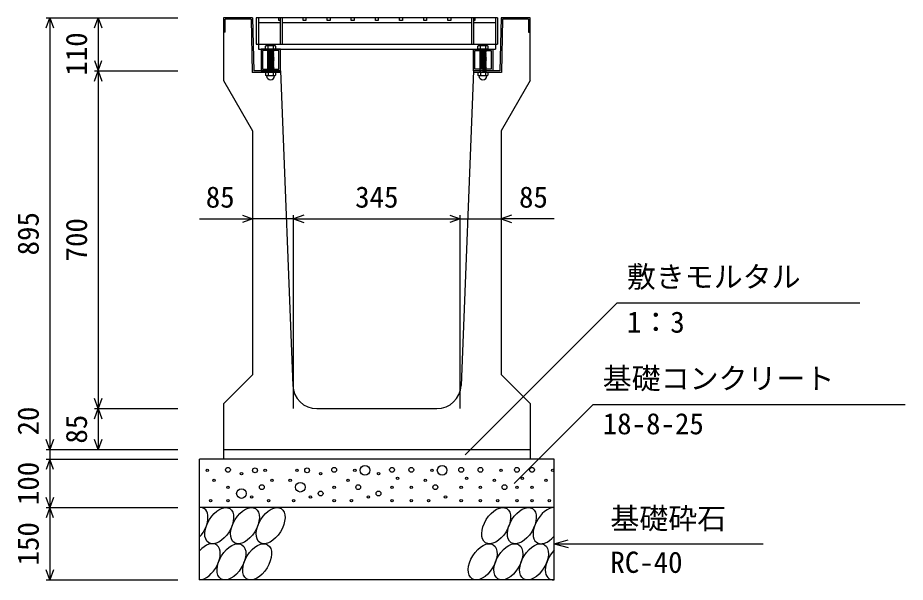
# Model space of a CAD drawing. Units: millimetres, scale not verified. Extents: x -25200 to 25200, y -8910 to 8910.
# Drawn here: x 15162 to 17001, y 662 to 1832 of the extents above; entities that cross this region are included whole.
import ezdxf
from ezdxf.enums import TextEntityAlignment as Align

# ---------------------------------------------------------------- set-up
doc = ezdxf.new("R2010")
doc.units = ezdxf.units.MM
doc.header["$LTSCALE"] = 30
doc.linetypes.add('DOTTED', pattern=[1.75, 0.25, -1.5])
for name, color, linetype, lineweight in [('0-0_DIM', 7, 'Continuous', 25), ('0-2_HATCH', 6, 'Continuous', 25), ('0-5_OUTLINE', 3, 'Continuous', 25)]:
    doc.layers.add(name, color=color, linetype=linetype, lineweight=lineweight)
doc.styles.add('ＭＳ ゴシック', font='')
doc.styles.get('ＭＳ ゴシック').set_extended_font_data('MS Gothic')

msp = doc.modelspace()

# ---------------------------------------------------------------- linework, layer by layer
at = {"layer": '0-0_DIM'}
for p, q in [((15221.1, 1832.11), (15493.6, 1832.11)), ((15228.6, 1832.11), (15228.6, 937.11)), ((15328.6, 1832.11), (15328.6, 1722.11)), ((15321.1, 1722.11), (15493.6, 1722.11)), ((15328.6, 1722.11), (15328.6, 1022.11)), ((15733.6, 1022.11), (15733.6, 1422.9)), ((16078.6, 1022.11), (16078.6, 1422.9)), ((15538.78, 1415.4), (15648.6, 1415.4)), ((15733.6, 1415.4), (15648.6, 1415.4)), ((15733.6, 1415.4), (16078.6, 1415.4)), ((16078.6, 1415.4), (16163.6, 1415.4)), ((16273.42, 1415.4), (16163.6, 1415.4)), ((16404.17, 1241.35), (16089.29, 926.47)), ((16404.17, 1241.35), (16906.82, 1241.35)), ((16354.17, 1030.76), (16190.51, 867.11)), ((16354.17, 1030.76), (17001.04, 1030.76)), ((15321.1, 1022.11), (15493.6, 1022.11)), ((15328.6, 1022.11), (15328.6, 937.11)), ((15221.1, 937.11), (15493.6, 937.11)), ((15221.1, 917.11), (15493.6, 917.11)), ((15221.1, 817.11), (15493.6, 817.11)), ((15228.6, 817.11), (15228.6, 667.11)), ((16273.6, 742.11), (16302.57, 749.87)), ((16273.6, 742.11), (16706.91, 742.11)), ((16273.6, 742.11), (16302.57, 734.34)), ((15221.1, 667.11), (15493.6, 667.11))]:
    msp.add_line(p, q, dxfattribs=at)
for points in [[(15220.9, 1810.96), (15228.6, 1832.11), (15236.29, 1810.96)], [(15320.9, 1810.96), (15328.6, 1832.11), (15336.29, 1810.96)], [(15320.9, 1743.25), (15328.6, 1722.11), (15336.29, 1743.25)], [(15320.9, 1700.96), (15328.6, 1722.11), (15336.29, 1700.96)], [(15627.45, 1423.1), (15648.6, 1415.4), (15627.45, 1407.7)], [(15754.74, 1423.1), (15733.6, 1415.4), (15754.74, 1407.7)], [(16057.45, 1423.1), (16078.6, 1415.4), (16057.45, 1407.7)], [(16184.74, 1423.1), (16163.6, 1415.4), (16184.74, 1407.7)], [(15336.29, 1043.25), (15328.6, 1022.11), (15320.9, 1043.25)], [(15320.9, 1000.96), (15328.6, 1022.11), (15336.29, 1000.96)], [(15236.29, 958.25), (15228.6, 937.11), (15220.9, 958.25)], [(15336.29, 958.25), (15328.6, 937.11), (15320.9, 958.25)], [(15228.6, 937.11), (15228.6, 917.11), (15228.6, 817.11)], [(15236.29, 895.96), (15228.6, 917.11), (15220.9, 895.96)], [(15236.29, 838.25), (15228.6, 817.11), (15220.9, 838.25)], [(15236.29, 795.96), (15228.6, 817.11), (15220.9, 795.96)], [(15236.29, 688.25), (15228.6, 667.11), (15220.9, 688.25)]]:
    msp.add_lwpolyline(points, dxfattribs=at)
at = {"layer": '0-2_HATCH'}
for p, q in [((15591.8, 1802.11), (15591.8, 1828.91)), ((15645.47, 1828.91), (15591.8, 1828.91)), ((15645.47, 1828.91), (15647.97, 1718.91)), ((16156.1, 1832.11), (15656.1, 1832.11)), ((15660.6, 1832.11), (15660.6, 1767.11)), ((15660.6, 1822.11), (15705.6, 1822.11)), ((15705.6, 1832.11), (15705.6, 1777.11)), ((15710.1, 1832.11), (15710.1, 1777.11)), ((15710.1, 1822.11), (16102.1, 1822.11)), ((16102.1, 1832.11), (16102.1, 1777.11)), ((16106.6, 1832.11), (16106.6, 1777.11)), ((16106.6, 1822.11), (16151.6, 1822.11)), ((16151.6, 1832.11), (16151.6, 1767.11)), ((16156.1, 1832.11), (16156.1, 1777.11)), ((16166.72, 1828.91), (16164.22, 1718.91)), ((16220.4, 1828.91), (16166.72, 1828.91)), ((15591.8, 1802.11), (15588.6, 1802.11)), ((15660.6, 1767.11), (16151.6, 1767.11)), ((15677.6, 1774.61), (15675.6, 1773.11)), ((15675.6, 1767.11), (15675.6, 1773.11)), ((15696.6, 1767.11), (15675.6, 1767.11)), ((15675.92, 1773.38), (15677.6, 1774.61)), ((15694.6, 1774.61), (15677.6, 1774.61)), ((15679.6, 1767.11), (15692.6, 1767.11)), ((15679.6, 1766.11), (15680.6, 1767.11)), ((15680.6, 1765.11), (15679.6, 1766.11)), ((15680.6, 1767.11), (15680.6, 1773.11)), ((15691.6, 1767.11), (15691.6, 1773.11)), ((15691.6, 1766.11), (15692.6, 1767.11)), ((15692.6, 1765.11), (15691.6, 1766.11)), ((15696.27, 1773.38), (15694.6, 1774.61)), ((15696.6, 1767.11), (15696.6, 1773.11)), ((16117.6, 1774.61), (16115.6, 1773.11)), ((16115.6, 1767.11), (16115.6, 1773.11)), ((16136.6, 1767.11), (16115.6, 1767.11)), ((16115.92, 1773.38), (16117.6, 1774.61)), ((16134.6, 1774.61), (16117.6, 1774.61)), ((16119.6, 1767.11), (16132.6, 1767.11)), ((16119.6, 1766.11), (16120.6, 1767.11)), ((16120.6, 1765.11), (16119.6, 1766.11)), ((16120.6, 1767.11), (16120.6, 1773.11)), ((16131.6, 1767.11), (16131.6, 1773.11)), ((16131.6, 1766.11), (16132.6, 1767.11)), ((16132.6, 1765.11), (16131.6, 1766.11)), ((16136.27, 1773.38), (16134.6, 1774.61)), ((16136.6, 1767.11), (16136.6, 1773.11)), ((15679.6, 1764.11), (15680.6, 1765.11)), ((15680.6, 1763.11), (15679.6, 1764.11)), ((15679.6, 1762.11), (15680.6, 1763.11)), ((15692.6, 1763.11), (15679.6, 1762.11)), ((15680.6, 1761.11), (15679.6, 1762.11)), ((15679.6, 1760.11), (15680.6, 1761.11)), ((15692.6, 1761.11), (15679.6, 1760.11)), ((15680.6, 1759.11), (15679.6, 1760.11)), ((15679.6, 1758.11), (15680.6, 1759.11)), ((15692.6, 1759.11), (15679.6, 1758.11)), ((15680.6, 1757.11), (15679.6, 1758.11)), ((15679.6, 1756.11), (15680.6, 1757.11)), ((15692.6, 1757.11), (15679.6, 1756.11)), ((15680.6, 1755.11), (15679.6, 1756.11)), ((15692.6, 1755.11), (15679.6, 1754.11)), ((15679.6, 1754.11), (15680.6, 1755.11)), ((15692.6, 1753.11), (15679.6, 1752.11)), ((15680.6, 1751.11), (15679.6, 1752.11)), ((15692.6, 1751.11), (15679.6, 1750.11)), ((15679.6, 1750.11), (15680.6, 1751.11)), ((15680.6, 1749.11), (15679.6, 1750.11)), ((15692.6, 1749.11), (15679.6, 1748.11)), ((15679.6, 1748.11), (15680.6, 1749.11)), ((15680.6, 1747.11), (15679.6, 1748.11)), ((15691.6, 1762.11), (15692.6, 1763.11)), ((15692.6, 1761.11), (15691.6, 1762.11)), ((15691.6, 1760.11), (15692.6, 1761.11)), ((15692.6, 1759.11), (15691.6, 1760.11)), ((15691.6, 1758.11), (15692.6, 1759.11)), ((15692.6, 1757.11), (15691.6, 1758.11)), ((15691.6, 1754.11), (15692.6, 1755.11)), ((15692.6, 1753.11), (15691.6, 1754.11)), ((15691.6, 1752.11), (15692.6, 1753.11)), ((15692.6, 1751.11), (15691.6, 1752.11)), ((15691.6, 1750.11), (15692.6, 1751.11)), ((15691.6, 1750.11), (15692.6, 1749.11)), ((15691.6, 1748.11), (15692.6, 1749.11)), ((15691.6, 1748.11), (15692.6, 1747.11)), ((16119.6, 1764.11), (16120.6, 1765.11)), ((16120.6, 1763.11), (16119.6, 1764.11)), ((16119.6, 1762.11), (16120.6, 1763.11)), ((16132.6, 1763.11), (16119.6, 1762.11)), ((16120.6, 1761.11), (16119.6, 1762.11)), ((16119.6, 1760.11), (16120.6, 1761.11)), ((16132.6, 1761.11), (16119.6, 1760.11)), ((16120.6, 1759.11), (16119.6, 1760.11)), ((16119.6, 1758.11), (16120.6, 1759.11)), ((16132.6, 1759.11), (16119.6, 1758.11)), ((16120.6, 1757.11), (16119.6, 1758.11)), ((16119.6, 1756.11), (16120.6, 1757.11)), ((16132.6, 1757.11), (16119.6, 1756.11)), ((16120.6, 1755.11), (16119.6, 1756.11)), ((16132.6, 1755.11), (16119.6, 1754.11)), ((16119.6, 1754.11), (16120.6, 1755.11)), ((16132.6, 1753.11), (16119.6, 1752.11)), ((16120.6, 1751.11), (16119.6, 1752.11)), ((16132.6, 1751.11), (16119.6, 1750.11)), ((16119.6, 1750.11), (16120.6, 1751.11)), ((16120.6, 1749.11), (16119.6, 1750.11)), ((16132.6, 1749.11), (16119.6, 1748.11)), ((16119.6, 1748.11), (16120.6, 1749.11)), ((16120.6, 1747.11), (16119.6, 1748.11)), ((16131.6, 1762.11), (16132.6, 1763.11)), ((16132.6, 1761.11), (16131.6, 1762.11)), ((16131.6, 1760.11), (16132.6, 1761.11)), ((16132.6, 1759.11), (16131.6, 1760.11)), ((16131.6, 1758.11), (16132.6, 1759.11)), ((16132.6, 1757.11), (16131.6, 1758.11)), ((16131.6, 1754.11), (16132.6, 1755.11)), ((16132.6, 1753.11), (16131.6, 1754.11)), ((16131.6, 1752.11), (16132.6, 1753.11)), ((16132.6, 1751.11), (16131.6, 1752.11)), ((16131.6, 1750.11), (16132.6, 1751.11)), ((16131.6, 1750.11), (16132.6, 1749.11)), ((16131.6, 1748.11), (16132.6, 1749.11)), ((16131.6, 1748.11), (16132.6, 1747.11)), ((15692.6, 1747.11), (15679.6, 1746.11)), ((15679.6, 1746.11), (15680.6, 1747.11)), ((15680.6, 1745.11), (15679.6, 1746.11)), ((15692.6, 1745.11), (15679.6, 1744.11)), ((15679.6, 1744.11), (15680.6, 1745.11)), ((15680.6, 1743.11), (15679.6, 1744.11)), ((15692.6, 1743.11), (15679.6, 1742.11)), ((15679.6, 1742.11), (15680.6, 1743.11)), ((15680.6, 1741.11), (15679.6, 1742.11)), ((15692.6, 1741.11), (15679.6, 1740.11)), ((15679.6, 1740.11), (15680.6, 1741.11)), ((15680.6, 1739.11), (15679.6, 1740.11)), ((15692.6, 1739.11), (15679.6, 1738.11)), ((15679.6, 1738.11), (15680.6, 1739.11)), ((15680.6, 1737.11), (15679.6, 1738.11)), ((15692.6, 1737.11), (15679.6, 1736.11)), ((15679.6, 1736.11), (15680.6, 1737.11)), ((15680.6, 1735.11), (15679.6, 1736.11)), ((15692.6, 1735.11), (15679.6, 1734.11)), ((15679.6, 1734.11), (15680.6, 1735.11)), ((15680.6, 1733.11), (15679.6, 1734.11)), ((15692.6, 1733.11), (15679.6, 1732.11)), ((15679.6, 1732.11), (15680.6, 1733.11)), ((15680.6, 1731.11), (15679.6, 1732.11)), ((15692.6, 1731.11), (15679.6, 1730.11)), ((15679.6, 1730.11), (15680.6, 1731.11)), ((15680.6, 1729.11), (15679.6, 1730.11)), ((15692.6, 1729.11), (15679.6, 1728.11)), ((15679.6, 1728.11), (15680.6, 1729.11)), ((15691.6, 1746.11), (15692.6, 1747.11)), ((15691.6, 1746.11), (15692.6, 1745.11)), ((15691.6, 1744.11), (15692.6, 1745.11)), ((15691.6, 1744.11), (15692.6, 1743.11)), ((15691.6, 1742.11), (15692.6, 1743.11)), ((15691.6, 1742.11), (15692.6, 1741.11)), ((15691.6, 1740.11), (15692.6, 1741.11)), ((15691.6, 1740.11), (15692.6, 1739.11)), ((15691.6, 1738.11), (15692.6, 1739.11)), ((15691.6, 1738.11), (15692.6, 1737.11)), ((15691.6, 1736.11), (15692.6, 1737.11)), ((15691.6, 1736.11), (15692.6, 1735.11)), ((15691.6, 1734.11), (15692.6, 1735.11)), ((15691.6, 1734.11), (15692.6, 1733.11)), ((15691.6, 1732.11), (15692.6, 1733.11)), ((15691.6, 1732.11), (15692.6, 1731.11)), ((15691.6, 1730.11), (15692.6, 1731.11)), ((15691.6, 1730.11), (15692.6, 1729.11)), ((15691.6, 1728.11), (15692.6, 1729.11)), ((16132.6, 1747.11), (16119.6, 1746.11)), ((16119.6, 1746.11), (16120.6, 1747.11)), ((16120.6, 1745.11), (16119.6, 1746.11)), ((16132.6, 1745.11), (16119.6, 1744.11)), ((16119.6, 1744.11), (16120.6, 1745.11)), ((16120.6, 1743.11), (16119.6, 1744.11)), ((16132.6, 1743.11), (16119.6, 1742.11)), ((16119.6, 1742.11), (16120.6, 1743.11)), ((16120.6, 1741.11), (16119.6, 1742.11)), ((16132.6, 1741.11), (16119.6, 1740.11)), ((16119.6, 1740.11), (16120.6, 1741.11)), ((16120.6, 1739.11), (16119.6, 1740.11)), ((16132.6, 1739.11), (16119.6, 1738.11)), ((16119.6, 1738.11), (16120.6, 1739.11)), ((16120.6, 1737.11), (16119.6, 1738.11)), ((16132.6, 1737.11), (16119.6, 1736.11)), ((16119.6, 1736.11), (16120.6, 1737.11)), ((16120.6, 1735.11), (16119.6, 1736.11)), ((16132.6, 1735.11), (16119.6, 1734.11)), ((16119.6, 1734.11), (16120.6, 1735.11)), ((16120.6, 1733.11), (16119.6, 1734.11)), ((16132.6, 1733.11), (16119.6, 1732.11)), ((16119.6, 1732.11), (16120.6, 1733.11)), ((16120.6, 1731.11), (16119.6, 1732.11)), ((16132.6, 1731.11), (16119.6, 1730.11)), ((16119.6, 1730.11), (16120.6, 1731.11)), ((16120.6, 1729.11), (16119.6, 1730.11)), ((16132.6, 1729.11), (16119.6, 1728.11)), ((16119.6, 1728.11), (16120.6, 1729.11)), ((16131.6, 1746.11), (16132.6, 1747.11)), ((16131.6, 1746.11), (16132.6, 1745.11)), ((16131.6, 1744.11), (16132.6, 1745.11)), ((16131.6, 1744.11), (16132.6, 1743.11)), ((16131.6, 1742.11), (16132.6, 1743.11)), ((16131.6, 1742.11), (16132.6, 1741.11)), ((16131.6, 1740.11), (16132.6, 1741.11)), ((16131.6, 1740.11), (16132.6, 1739.11)), ((16131.6, 1738.11), (16132.6, 1739.11)), ((16131.6, 1738.11), (16132.6, 1737.11)), ((16131.6, 1736.11), (16132.6, 1737.11)), ((16131.6, 1736.11), (16132.6, 1735.11)), ((16131.6, 1734.11), (16132.6, 1735.11)), ((16131.6, 1734.11), (16132.6, 1733.11)), ((16131.6, 1732.11), (16132.6, 1733.11)), ((16131.6, 1732.11), (16132.6, 1731.11)), ((16131.6, 1730.11), (16132.6, 1731.11)), ((16131.6, 1730.11), (16132.6, 1729.11)), ((16131.6, 1728.11), (16132.6, 1729.11)), ((15706.22, 1718.91), (15647.97, 1718.91)), ((15676.46, 1718.89), (15675.59, 1718.24)), ((15675.59, 1718.24), (15675.59, 1713.06)), ((15677.28, 1712.08), (15675.59, 1713.06)), ((15695.14, 1718.89), (15676.46, 1718.89)), ((15677.28, 1711.76), (15677.28, 1712.08)), ((15694.31, 1712.08), (15677.28, 1712.08)), ((15694.31, 1711.76), (15677.28, 1711.76)), ((15680.6, 1727.11), (15679.6, 1728.11)), ((15692.6, 1727.11), (15679.6, 1726.11)), ((15679.6, 1726.11), (15680.6, 1727.11)), ((15680.6, 1725.11), (15679.6, 1726.11)), ((15679.6, 1724.11), (15680.6, 1725.11)), ((15680.6, 1723.11), (15679.6, 1724.11)), ((15679.6, 1722.11), (15680.6, 1723.11)), ((15680.6, 1721.11), (15679.6, 1722.11)), ((15679.6, 1720.11), (15680.6, 1721.11)), ((15680.6, 1719.11), (15679.6, 1720.11)), ((15680.38, 1718.89), (15680.6, 1719.11)), ((15680.7, 1718.24), (15680.7, 1713.06)), ((15690.9, 1718.24), (15690.9, 1713.06)), ((15691.6, 1728.11), (15692.6, 1727.11)), ((15691.6, 1726.11), (15692.6, 1727.11)), ((15691.6, 1726.11), (15692.6, 1725.11)), ((15691.6, 1724.11), (15692.6, 1725.11)), ((15691.6, 1724.11), (15692.6, 1723.11)), ((15691.6, 1722.11), (15692.6, 1723.11)), ((15691.6, 1722.11), (15692.6, 1721.11)), ((15691.6, 1720.11), (15692.6, 1721.11)), ((15691.6, 1720.11), (15692.6, 1719.11)), ((15692.38, 1718.89), (15692.6, 1719.11)), ((15694.31, 1712.08), (15696, 1713.06)), ((15694.31, 1711.76), (15694.31, 1712.08)), ((15695.14, 1718.89), (15696, 1718.24)), ((15696, 1718.24), (15696, 1713.06)), ((16164.22, 1718.91), (16105.97, 1718.91)), ((16116.46, 1718.89), (16115.59, 1718.24)), ((16115.59, 1718.24), (16115.59, 1713.06)), ((16117.28, 1712.08), (16115.59, 1713.06)), ((16135.14, 1718.89), (16116.46, 1718.89)), ((16117.28, 1711.76), (16117.28, 1712.08)), ((16134.31, 1712.08), (16117.28, 1712.08)), ((16134.31, 1711.76), (16117.28, 1711.76)), ((16120.6, 1727.11), (16119.6, 1728.11)), ((16132.6, 1727.11), (16119.6, 1726.11)), ((16119.6, 1726.11), (16120.6, 1727.11)), ((16120.6, 1725.11), (16119.6, 1726.11)), ((16119.6, 1724.11), (16120.6, 1725.11)), ((16120.6, 1723.11), (16119.6, 1724.11)), ((16119.6, 1722.11), (16120.6, 1723.11)), ((16120.6, 1721.11), (16119.6, 1722.11)), ((16119.6, 1720.11), (16120.6, 1721.11)), ((16120.6, 1719.11), (16119.6, 1720.11)), ((16120.38, 1718.89), (16120.6, 1719.11)), ((16120.7, 1718.24), (16120.7, 1713.06)), ((16130.9, 1718.24), (16130.9, 1713.06)), ((16131.6, 1728.11), (16132.6, 1727.11)), ((16131.6, 1726.11), (16132.6, 1727.11)), ((16131.6, 1726.11), (16132.6, 1725.11)), ((16131.6, 1724.11), (16132.6, 1725.11)), ((16131.6, 1724.11), (16132.6, 1723.11)), ((16131.6, 1722.11), (16132.6, 1723.11)), ((16131.6, 1722.11), (16132.6, 1721.11)), ((16131.6, 1720.11), (16132.6, 1721.11)), ((16131.6, 1720.11), (16132.6, 1719.11)), ((16132.38, 1718.89), (16132.6, 1719.11)), ((16134.31, 1712.08), (16136, 1713.06)), ((16134.31, 1711.76), (16134.31, 1712.08)), ((16135.14, 1718.89), (16136, 1718.24)), ((16136, 1718.24), (16136, 1713.06))]:
    msp.add_line(p, q, dxfattribs=at)
at = {"layer": '0-2_HATCH', "linetype": 'DOTTED'}
for p, q in [((15692.6, 1767.11), (15679.6, 1766.11)), ((16132.6, 1767.11), (16119.6, 1766.11)), ((15692.6, 1765.11), (15679.6, 1764.11)), ((16132.6, 1765.11), (16119.6, 1764.11)), ((15692.6, 1725.11), (15679.6, 1724.11)), ((15692.6, 1723.11), (15679.6, 1722.11)), ((15692.6, 1721.11), (15679.6, 1720.11)), ((16132.6, 1725.11), (16119.6, 1724.11)), ((16132.6, 1723.11), (16119.6, 1722.11)), ((16132.6, 1721.11), (16119.6, 1720.11))]:
    msp.add_line(p, q, dxfattribs=at)
at = {"layer": '0-2_HATCH'}
for points in [[(15656.1, 1832.11), (15656.1, 1777.11), (16156.1, 1777.11)], [(15705.6, 1826.11), (15703.1, 1826.11), (15703.1, 1832.11)], [(15759.1, 1832.11), (15759.1, 1826.11), (15753.1, 1826.11), (15753.1, 1832.11)], [(15809.1, 1832.11), (15809.1, 1826.11), (15803.1, 1826.11), (15803.1, 1832.11)], [(15859.1, 1832.11), (15859.1, 1826.11), (15853.1, 1826.11), (15853.1, 1832.11)], [(15909.1, 1832.11), (15909.1, 1826.11), (15903.1, 1826.11), (15903.1, 1832.11)], [(15959.1, 1832.11), (15959.1, 1826.11), (15953.1, 1826.11), (15953.1, 1832.11)], [(16009.1, 1832.11), (16009.1, 1826.11), (16003.1, 1826.11), (16003.1, 1832.11)], [(16059.1, 1832.11), (16059.1, 1826.11), (16053.1, 1826.11), (16053.1, 1832.11)], [(16109.1, 1832.11), (16109.1, 1826.11), (16106.6, 1826.11)], [(16220.4, 1828.91), (16220.4, 1802.11), (16223.6, 1802.11)], [(15679.6, 1752.11), (15680.6, 1753.11), (15679.6, 1754.11)], [(15692.6, 1763.11), (15691.6, 1764.11), (15692.6, 1765.11)], [(15692.6, 1755.11), (15691.6, 1756.11), (15692.6, 1757.11)], [(16119.6, 1752.11), (16120.6, 1753.11), (16119.6, 1754.11)], [(16132.6, 1763.11), (16131.6, 1764.11), (16132.6, 1765.11)], [(16132.6, 1755.11), (16131.6, 1756.11), (16132.6, 1757.11)]]:
    msp.add_lwpolyline(points, dxfattribs=at)
for points in [[(15666.1, 1767.11), (15666.1, 1722.11), (15706.1, 1722.11), (15706.1, 1767.11)], [(16146.1, 1767.11), (16146.1, 1722.11), (16106.1, 1722.11), (16106.1, 1767.11)], [(15669.3, 1763.91), (15669.3, 1725.31), (15702.9, 1725.31), (15702.9, 1763.91)], [(16142.9, 1763.91), (16142.9, 1725.31), (16109.3, 1725.31), (16109.3, 1763.91)]]:
    msp.add_lwpolyline(points, close=True, dxfattribs=at)
for centre, radius in [((15881.48, 894.29), 10), ((16041.33, 894.29), 10), ((15554.6, 894.29), 2.5), ((15597.49, 895.16), 5), ((15625.53, 887.28), 2.5), ((15653.57, 894.29), 5), ((15674.6, 894.29), 2.5), ((15740.45, 894.29), 2.5), ((15761.48, 894.29), 5), ((15789.52, 887.28), 2.5), ((15817.56, 895.16), 5), ((15860.45, 894.29), 2.5), ((15909.52, 887.28), 2.5), ((15937.56, 895.16), 5), ((15977.4, 895.16), 5), ((16020.3, 894.29), 2.5), ((16080.81, 895.16), 5), ((16120.66, 895.16), 5), ((16163.55, 894.29), 2.5), ((16196.25, 895.16), 5), ((16227.59, 895.16), 5), ((16270.48, 894.29), 2.5), ((15568.62, 873.27), 2.5), ((15688.62, 873.27), 2.5), ((15726.43, 873.27), 2.5), ((15747.46, 859.27), 10), ((15846.43, 873.27), 2.5), ((15948.9, 877.59), 2.5), ((16006.28, 873.27), 2.5), ((16092.15, 877.59), 2.5), ((16149.53, 873.27), 2.5), ((16207.59, 877.59), 2.5), ((16256.46, 873.27), 2.5), ((15597.49, 859.27), 2.5), ((15625.53, 846.14), 10), ((15667.59, 859.27), 5), ((15789.52, 846.14), 5), ((15817.56, 859.27), 2.5), ((15867.46, 859.27), 5), ((15909.52, 846.14), 5), ((15937.56, 859.27), 2.5), ((15977.4, 859.27), 2.5), ((16027.31, 859.27), 5), ((16080.81, 859.27), 2.5), ((16120.66, 859.27), 2.5), ((16170.56, 859.27), 5), ((16196.25, 859.27), 2.5), ((16227.59, 859.27), 2.5), ((15561.61, 831.25), 2.5), ((15597.49, 831.25), 2.5), ((15646.56, 839.13), 2.5), ((15681.61, 831.25), 2.5), ((15733.44, 831.25), 2.5), ((15768.49, 839.13), 2.5), ((15817.56, 831.25), 2.5), ((15853.44, 831.25), 2.5), ((15888.49, 839.13), 2.5), ((15937.56, 831.25), 2.5), ((15977.4, 831.25), 2.5), ((16013.29, 831.25), 2.5), ((16048.34, 839.13), 2.5), ((16080.81, 831.25), 2.5), ((16120.66, 831.25), 2.5), ((16156.54, 831.25), 2.5), ((16196.25, 831.25), 2.5), ((16227.59, 831.25), 2.5), ((16263.47, 831.25), 2.5)]:
    msp.add_circle(centre, radius, dxfattribs=at)
for centre, radius, start, end in [((15678.1, 1770.48), 3.62, 46.39563, 133.60437), ((15686.1, 1758.48), 15.62, 69.39075, 110.60925), ((15694.1, 1770.48), 3.62, 46.39563, 133.60437), ((16118.1, 1770.48), 3.62, 46.39563, 133.60437), ((16126.1, 1758.48), 15.62, 69.39075, 110.60925), ((16134.1, 1770.48), 3.62, 46.39563, 133.60437), ((15678.15, 1713.54), 5.35, 61.49832, 118.50684), ((15678.15, 1717.75), 5.35, 241.49843, 298.50089), ((15685.8, 1711.76), 8.19, 180, 359.99995), ((15685.8, 1698.47), 20.42, 75.52621, 104.47362), ((15685.8, 1732.82), 20.42, 255.52638, 284.47374), ((15693.45, 1713.54), 5.35, 61.49231, 118.50169), ((15693.45, 1717.76), 5.35, 241.49989, 298.5), ((16118.15, 1713.54), 5.35, 61.49832, 118.50684), ((16118.15, 1717.75), 5.35, 241.49843, 298.50089), ((16125.8, 1711.76), 8.19, 180, 359.99995), ((16125.8, 1698.47), 20.42, 75.52621, 104.47362), ((16125.8, 1732.82), 20.42, 255.52638, 284.47374), ((16133.45, 1713.54), 5.35, 61.49231, 118.50169), ((16133.45, 1717.76), 5.35, 241.49989, 298.5)]:
    msp.add_arc(centre, radius, start, end, dxfattribs=at)
for centre, start_param, end_param in [((15526.23, 779.59), 4.385593, 6.6745444), ((16259.74, 779.59), 0.3357715, 4.4411806), ((15551.55, 704.6), 3.5111464, 7.548991), ((16285.06, 704.6), 1.2110787, 3.5658734)]:
    msp.add_ellipse(centre, major_axis=(21.81, 35.31), ratio=0.5792, start_param=start_param, end_param=end_param, dxfattribs=at)
for centre in [(15579.44, 779.59), (15632.65, 779.59), (15685.86, 779.59), (16153.32, 779.59), (16206.53, 779.59), (15604.76, 704.6), (15657.97, 704.6), (16125.43, 704.6), (16178.64, 704.6), (16231.85, 704.6)]:
    msp.add_ellipse(centre, major_axis=(21.81, 35.31), ratio=0.5792, dxfattribs=at)
at = {"layer": '0-5_OUTLINE'}
for p, q in [((15588.6, 1832.11), (15588.6, 1702.11)), ((15648.6, 1832.11), (15588.6, 1832.11)), ((15648.6, 1832.11), (15651.1, 1722.11)), ((16163.6, 1832.11), (16161.1, 1722.11)), ((16223.6, 1832.11), (16163.6, 1832.11)), ((16223.6, 1702.11), (16223.6, 1832.11)), ((15706.1, 1722.11), (15651.1, 1722.11)), ((15706.1, 1722.11), (15731.71, 1070.15)), ((16106.1, 1722.11), (16080.48, 1070.15)), ((16161.1, 1722.11), (16106.1, 1722.11)), ((15588.6, 1702.11), (15648.6, 1598.11)), ((16223.6, 1702.11), (16163.6, 1598.11)), ((15648.6, 1598.11), (15648.6, 1092.11)), ((16163.6, 1598.11), (16163.6, 1092.83)), ((15588.6, 1032.11), (15648.6, 1092.11)), ((16223.6, 1032.83), (16163.6, 1092.83)), ((15588.6, 1032.11), (15588.6, 917.11)), ((16223.6, 1032.83), (16223.6, 917.11)), ((15781.67, 1022.11), (16030.52, 1022.11)), ((15588.6, 937.11), (16223.6, 937.11)), ((16273.6, 917.11), (15538.6, 917.11)), ((16273.6, 667.11), (16273.6, 917.11)), ((16273.6, 817.11), (15538.6, 817.11))]:
    msp.add_line(p, q, dxfattribs=at)
msp.add_lwpolyline([(16273.6, 667.11), (15538.6, 667.11), (15538.6, 917.11)], dxfattribs=at)
for centre, start, end in [((15781.67, 1072.11), 182.24974, 270), ((16030.52, 1072.11), 270, 357.75026)]:
    msp.add_arc(centre, 50, start, end, dxfattribs=at)

# ---------------------------------------------------------------- texts
at = {"layer": '0-0_DIM', "style": 'ＭＳ ゴシック'}
for s, p in [('110', (15318.6, 1712.11)), ('895', (15218.6, 1339.61)), ('700', (15318.6, 1327.11)), ('20', (15218.6, 966.42)), ('85', (15318.6, 949.61)), ('100', (15218.6, 822.11)), ('150', (15218.6, 697.11))]:
    msp.add_text(s, height=43.99, rotation=90, dxfattribs=at).set_placement(p, align=Align.BOTTOM_LEFT)
for s, p in [('85', (15551.49, 1425.4)), ('345', (15861.1, 1425.4)), ('85', (16200.7, 1425.4)), ('敷きモルタル', (16424.17, 1260.08)), ('1：3', (16424.17, 1166.27)), ('基礎コンクリート', (16374.17, 1049.5)), ('18-8-25', (16374.17, 955.68)), ('基礎砕石', (16389.92, 759.28)), ('RC-40', (16389.92, 668.59))]:
    msp.add_text(s, height=43.99, dxfattribs=at).set_placement(p, align=Align.BOTTOM_LEFT)

doc.saveas('drawing.dxf')
